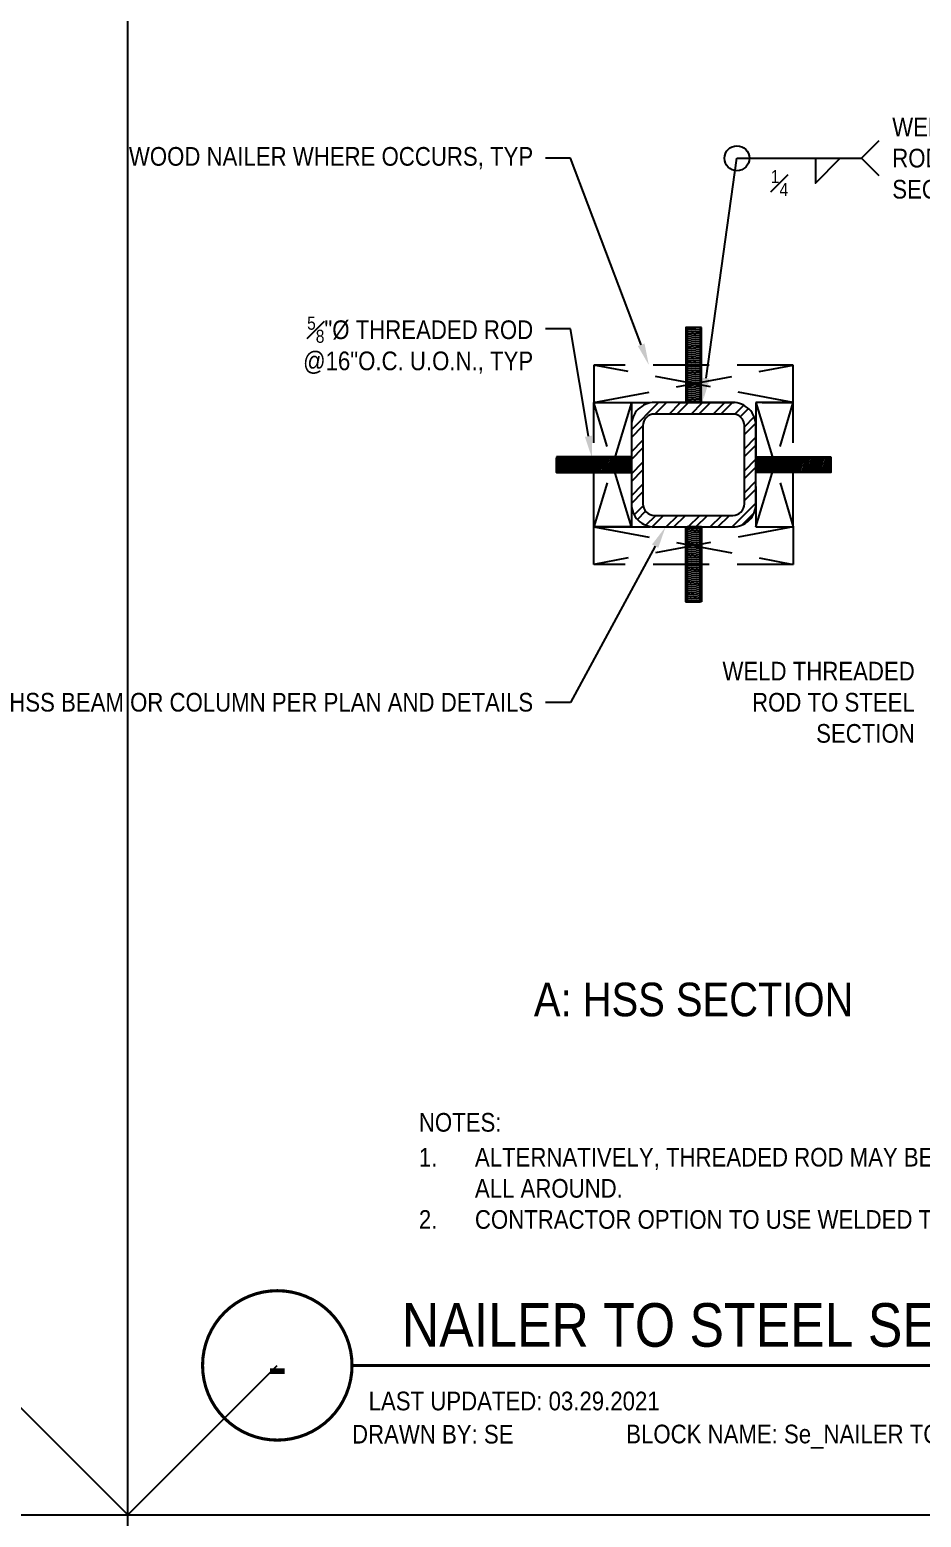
# Model space of a CAD drawing. Header units: inches. Extents: x -16404 to 14624, y -1591 to 16152.
# Drawn here: x -7960.2 to -7924.4, y 7951.9 to 8011.6 of the extents above; entities that cross this region are included whole.
import ezdxf
from ezdxf import colors
from ezdxf.entities.mleader import LeaderData, LeaderLine
from ezdxf.enums import TextEntityAlignment as Align
from ezdxf.math import Vec2, Vec3

# ---------------------------------------------------------------- set-up
doc = ezdxf.new("R2010")
doc.units = ezdxf.units.IN
doc.header["$LTSCALE"] = 24
doc.header["$MEASUREMENT"] = 0
doc.linetypes.add('DASHED2', pattern=[0.375, 0.25, -0.125])
doc.linetypes.add('HIDDEN2', pattern=[0.1875, 0.125, -0.0625])
doc.layers.get('0').update_dxf_attribs({"linetype": 'CONTINUOUS'})
for name, color, linetype, plot in [('DESIGNER COMMENTS', 221, 'CONTINUOUS', False), ('S-ANNO-GRID-NONPLOT', 251, 'CONTINUOUS', False), ('S-ANNO-NONPLOT', 253, 'CONTINUOUS', False)]:
    doc.layers.add(name, color=color, linetype=linetype, plot=plot)
for name, color, linetype in [('S-ANNO-NOTE', 4, 'CONTINUOUS'), ('S-BOLT', 2, 'CONTINUOUS'), ('S-STEEL', 4, 'CONTINUOUS'), ('S-TYP DETAIL BLOCKS', 1, 'CONTINUOUS'), ('S-WOOD', 3, 'CONTINUOUS')]:
    doc.layers.add(name, color=color, linetype=linetype)
doc.layers.add('S-HATCH1', color=1, linetype='CONTINUOUS', transparency=0.5)
doc.styles.add('Arial', font='arial.ttf', dxfattribs={"width": 0.85})
pattern_1 = [(176, (16.39868, 41.596354), (-0.0054497, -0.0779347), [])]
pattern_2 = [(76, (11.283446, 35.85221), (-0.07580435, 0.01890015), [])]

# ---------------------------------------------------------------- blocks, each defined once
blk = doc.blocks.new('*U332')
at = {"const_width": 0.188}
for points in [[(-4.5, 0, -1), (4.5, 0, 3.732051)], [(-4.5, 0, 1), (4.5, 0, -3.732051)]]:
    blk.add_lwpolyline(points, format="xyb", dxfattribs=at)
blk.add_lwpolyline([(4.5, 0), (82.209, 0)], dxfattribs=at)
blk.add_circle((0, 0), 4.5)
at = {"style": 'Arial', "width": 0.85}
for tag, p in [('DWG_TITLE_1', (7.5, 6.188)), ('DWG_TITLE_2', (7.5, 2.438))]:
    blk.add_attdef(tag, text='', height=2.625, dxfattribs=at).set_placement(p, align=Align.MIDDLE_LEFT)
blk.add_attdef('#', text='', height=3, dxfattribs=at).set_placement((0, 0), align=Align.MIDDLE_CENTER)
blk.add_attdef('SCALE', text='', height=1.125, dxfattribs=at).set_placement((81.084, -1.125), align=Align.TOP_RIGHT)
blk = doc.blocks.new('Se_24x36_DETAILS_GRID')
for p, q in [((15.5348, 7.6667), (15.5348, 15.3333)), ((15.5348, 7.6667), (16.0348, 8.1667)), ((7.7674, 7.6667), (15.5348, 7.6667)), ((15.5348, 7.6667), (23.3023, 7.6667)), ((15.5348, 0), (15.5348, 7.6667))]:
    blk.add_line(p, q)
at = {"linetype": 'DASHED2', "ltscale": 0.5}
blk.add_line((15.5348, 7.6667), (15.0348, 8.1667), dxfattribs=at)
blk = doc.blocks.new('HSS5x5x0-5')
at = {"layer": 'S-HATCH1'}
h = blk.add_hatch(dxfattribs=at)
h.set_pattern_fill('STEEL', color=256, scale=5, style=0)
h.set_pattern_definition([(45, (-834.34226, -599.90463), (-0.44194174, 0.44194174), []), (45, (-834.34226, -599.59213), (-0.44194174, 0.44194174), [])])
edge = h.paths.add_edge_path(flags=16)
edge.add_line((-1.57, -2.035), (1.57, -2.035))
edge.add_arc((1.57, -1.57), 0.465, 270, 360)
edge.add_line((2.035, -1.57), (2.035, 1.57))
edge.add_arc((1.57, 1.57), 0.465, 0, 90)
edge.add_line((1.57, 2.035), (-1.57, 2.035))
edge.add_arc((-1.57, 1.57), 0.465, 90, 180)
edge.add_line((-2.035, 1.57), (-2.035, -1.57))
edge.add_arc((-1.57, -1.57), 0.465, 180, 270)
edge = h.paths.add_edge_path()
edge.add_line((-1.57, -2.5), (1.57, -2.5))
edge.add_arc((1.57, -1.57), 0.93, 270, 360)
edge.add_line((2.5, -1.57), (2.5, 1.57))
edge.add_arc((1.57, 1.57), 0.93, 0, 90)
edge.add_line((1.57, 2.5), (-1.57, 2.5))
edge.add_arc((-1.57, 1.57), 0.93, 90, 180)
edge.add_line((-2.5, 1.57), (-2.5, -1.57))
edge.add_arc((-1.57, -1.57), 0.93, 180, 270)
at = {"layer": 'S-STEEL'}
for points in [[(-1.57, -2.5), (1.57, -2.5, 0.414214), (2.5, -1.57), (2.5, 1.57, 0.414214), (1.57, 2.5), (-1.57, 2.5, 0.414214), (-2.5, 1.57), (-2.5, -1.57, 0.414214)], [(-1.57, -2.035), (1.57, -2.035, 0.414214), (2.035, -1.57), (2.035, 1.57, 0.414214), (1.57, 2.035), (-1.57, 2.035, 0.414214), (-2.035, 1.57), (-2.035, -1.57, 0.414214)]]:
    blk.add_lwpolyline(points, format="xyb", close=True, dxfattribs=at)
blk = doc.blocks.new('Se_NAILER TO STEEL SECTION CONNECTION')
at = {"layer": 'S-HATCH1'}
h = blk.add_hatch(dxfattribs=at)
h.set_pattern_fill('LINE', color=256, scale=0.625, angle=176)
h.set_pattern_definition(pattern_1)
h.paths.add_polyline_path([(16.466, 38.667), (16.399, 38.706), (16.466, 38.745), (16.399, 38.784), (16.466, 38.823), (16.399, 38.862), (16.466, 38.901), (16.399, 38.94), (16.466, 38.979), (16.399, 39.018), (16.466, 39.057), (16.399, 39.096), (16.466, 39.135), (16.399, 39.174), (16.466, 39.214), (16.399, 39.253), (16.466, 39.292), (16.399, 39.331), (16.466, 39.37), (16.399, 39.409), (16.466, 39.448), (16.399, 39.487), (16.466, 39.526), (16.399, 39.565), (16.466, 39.604), (16.399, 39.643), (16.466, 39.682), (16.399, 39.721), (16.466, 39.76), (16.399, 39.799), (16.466, 39.839), (16.399, 39.878), (16.466, 39.917), (16.399, 39.956), (16.466, 39.995), (16.399, 40.034), (16.466, 40.073), (16.399, 40.112), (16.466, 40.151), (16.399, 40.19), (16.466, 40.229), (16.399, 40.268), (16.466, 40.307), (16.399, 40.346), (16.466, 40.385), (16.399, 40.424), (16.466, 40.464), (16.399, 40.503), (16.466, 40.542), (16.399, 40.581), (16.466, 40.62), (16.399, 40.659), (16.466, 40.698), (16.399, 40.737), (16.466, 40.776), (16.399, 40.815), (16.466, 40.854), (16.399, 40.893), (16.466, 40.932), (16.399, 40.971), (16.466, 41.01), (16.399, 41.049), (16.466, 41.089), (16.399, 41.128), (16.466, 41.167), (16.399, 41.206), (16.466, 41.245), (16.399, 41.284), (16.466, 41.323), (16.399, 41.362), (16.466, 41.401), (16.399, 41.44), (16.466, 41.479), (16.399, 41.518), (16.466, 41.557), (16.399, 41.596), (16.466, 41.635), (16.399, 41.674), (16.96, 41.674), (17.028, 41.635), (16.96, 41.596), (17.028, 41.557), (16.96, 41.518), (17.028, 41.479), (16.96, 41.44), (17.028, 41.401), (16.96, 41.362), (17.028, 41.323), (16.96, 41.284), (17.028, 41.245), (16.96, 41.206), (17.028, 41.167), (16.96, 41.128), (17.028, 41.089), (16.96, 41.049), (17.028, 41.01), (16.96, 40.971), (17.028, 40.932), (16.96, 40.893), (17.028, 40.854), (16.96, 40.815), (17.028, 40.776), (16.96, 40.737), (17.028, 40.698), (16.96, 40.659), (17.028, 40.62), (16.96, 40.581), (17.028, 40.542), (16.96, 40.503), (17.028, 40.464), (16.96, 40.424), (17.028, 40.385), (16.96, 40.346), (17.028, 40.307), (16.96, 40.268), (17.028, 40.229), (16.96, 40.19), (17.028, 40.151), (16.96, 40.112), (17.028, 40.073), (16.96, 40.034), (17.028, 39.995), (16.96, 39.956), (17.028, 39.917), (16.96, 39.878), (17.028, 39.839), (16.96, 39.799), (17.028, 39.76), (16.96, 39.721), (17.028, 39.682), (16.96, 39.643), (17.028, 39.604), (16.96, 39.565), (17.028, 39.526), (16.96, 39.487), (17.028, 39.448), (16.96, 39.409), (17.028, 39.37), (16.96, 39.331), (17.028, 39.292), (16.96, 39.253), (17.028, 39.214), (16.96, 39.174), (17.028, 39.135), (16.96, 39.096), (17.028, 39.057), (16.96, 39.018), (17.028, 38.979), (16.96, 38.94), (17.028, 38.901), (16.96, 38.862), (17.028, 38.823), (16.96, 38.784), (17.028, 38.745), (16.96, 38.706), (17.028, 38.667)])
h = blk.add_hatch(dxfattribs=at)
h.set_pattern_fill('LINE', color=256, scale=0.625, angle=76)
h.set_pattern_definition(pattern_2)
h.paths.add_polyline_path([(14.213, 35.92), (14.174, 35.852), (14.135, 35.92), (14.096, 35.852), (14.057, 35.92), (14.018, 35.852), (13.979, 35.92), (13.94, 35.852), (13.901, 35.92), (13.862, 35.852), (13.823, 35.92), (13.783, 35.852), (13.744, 35.92), (13.705, 35.852), (13.666, 35.92), (13.627, 35.852), (13.588, 35.92), (13.549, 35.852), (13.51, 35.92), (13.471, 35.852), (13.432, 35.92), (13.393, 35.852), (13.354, 35.92), (13.315, 35.852), (13.276, 35.92), (13.237, 35.852), (13.198, 35.92), (13.158, 35.852), (13.119, 35.92), (13.08, 35.852), (13.041, 35.92), (13.002, 35.852), (12.963, 35.92), (12.924, 35.852), (12.885, 35.92), (12.846, 35.852), (12.807, 35.92), (12.768, 35.852), (12.729, 35.92), (12.69, 35.852), (12.651, 35.92), (12.612, 35.852), (12.573, 35.92), (12.533, 35.852), (12.494, 35.92), (12.455, 35.852), (12.416, 35.92), (12.377, 35.852), (12.338, 35.92), (12.299, 35.852), (12.26, 35.92), (12.221, 35.852), (12.182, 35.92), (12.143, 35.852), (12.104, 35.92), (12.065, 35.852), (12.026, 35.92), (11.987, 35.852), (11.948, 35.92), (11.908, 35.852), (11.869, 35.92), (11.83, 35.852), (11.791, 35.92), (11.752, 35.852), (11.713, 35.92), (11.674, 35.852), (11.635, 35.92), (11.596, 35.852), (11.557, 35.92), (11.518, 35.852), (11.479, 35.92), (11.44, 35.852), (11.401, 35.92), (11.362, 35.852), (11.323, 35.92), (11.283, 35.852), (11.244, 35.92), (11.205, 35.852), (11.205, 36.413), (11.244, 36.481), (11.283, 36.413), (11.323, 36.481), (11.362, 36.413), (11.401, 36.481), (11.44, 36.413), (11.479, 36.481), (11.518, 36.413), (11.557, 36.481), (11.596, 36.413), (11.635, 36.481), (11.674, 36.413), (11.713, 36.481), (11.752, 36.413), (11.791, 36.481), (11.83, 36.413), (11.869, 36.481), (11.908, 36.413), (11.948, 36.481), (11.987, 36.413), (12.026, 36.481), (12.065, 36.413), (12.104, 36.481), (12.143, 36.413), (12.182, 36.481), (12.221, 36.413), (12.26, 36.481), (12.299, 36.413), (12.338, 36.481), (12.377, 36.413), (12.416, 36.481), (12.455, 36.413), (12.494, 36.481), (12.533, 36.413), (12.573, 36.481), (12.612, 36.413), (12.651, 36.481), (12.69, 36.413), (12.729, 36.481), (12.768, 36.413), (12.807, 36.481), (12.846, 36.413), (12.885, 36.481), (12.924, 36.413), (12.963, 36.481), (13.002, 36.413), (13.041, 36.481), (13.08, 36.413), (13.119, 36.481), (13.158, 36.413), (13.198, 36.481), (13.237, 36.413), (13.276, 36.481), (13.315, 36.413), (13.354, 36.481), (13.393, 36.413), (13.432, 36.481), (13.471, 36.413), (13.51, 36.481), (13.549, 36.413), (13.588, 36.481), (13.627, 36.413), (13.666, 36.481), (13.705, 36.413), (13.744, 36.481), (13.783, 36.413), (13.823, 36.481), (13.862, 36.413), (13.901, 36.481), (13.94, 36.413), (13.979, 36.481), (14.018, 36.413), (14.057, 36.481), (14.096, 36.413), (14.135, 36.481), (14.174, 36.413), (14.213, 36.481)])
h = blk.add_hatch(dxfattribs=at)
h.set_pattern_fill('LINE', color=256, scale=0.625, angle=76)
h.set_pattern_definition(pattern_2)
h.paths.add_polyline_path([(19.213, 35.92), (19.252, 35.852), (19.291, 35.92), (19.33, 35.852), (19.369, 35.92), (19.408, 35.852), (19.448, 35.92), (19.487, 35.852), (19.526, 35.92), (19.565, 35.852), (19.604, 35.92), (19.643, 35.852), (19.682, 35.92), (19.721, 35.852), (19.76, 35.92), (19.799, 35.852), (19.838, 35.92), (19.877, 35.852), (19.916, 35.92), (19.955, 35.852), (19.994, 35.92), (20.033, 35.852), (20.073, 35.92), (20.112, 35.852), (20.151, 35.92), (20.19, 35.852), (20.229, 35.92), (20.268, 35.852), (20.307, 35.92), (20.346, 35.852), (20.385, 35.92), (20.424, 35.852), (20.463, 35.92), (20.502, 35.852), (20.541, 35.92), (20.58, 35.852), (20.619, 35.92), (20.658, 35.852), (20.698, 35.92), (20.737, 35.852), (20.776, 35.92), (20.815, 35.852), (20.854, 35.92), (20.893, 35.852), (20.932, 35.92), (20.971, 35.852), (21.01, 35.92), (21.049, 35.852), (21.088, 35.92), (21.127, 35.852), (21.166, 35.92), (21.205, 35.852), (21.244, 35.92), (21.283, 35.852), (21.323, 35.92), (21.362, 35.852), (21.401, 35.92), (21.44, 35.852), (21.479, 35.92), (21.518, 35.852), (21.557, 35.92), (21.596, 35.852), (21.635, 35.92), (21.674, 35.852), (21.713, 35.92), (21.752, 35.852), (21.791, 35.92), (21.83, 35.852), (21.869, 35.92), (21.908, 35.852), (21.948, 35.92), (21.987, 35.852), (22.026, 35.92), (22.065, 35.852), (22.104, 35.92), (22.143, 35.852), (22.182, 35.92), (22.221, 35.852), (22.221, 36.413), (22.182, 36.481), (22.143, 36.413), (22.104, 36.481), (22.065, 36.413), (22.026, 36.481), (21.987, 36.413), (21.948, 36.481), (21.908, 36.413), (21.869, 36.481), (21.83, 36.413), (21.791, 36.481), (21.752, 36.413), (21.713, 36.481), (21.674, 36.413), (21.635, 36.481), (21.596, 36.413), (21.557, 36.481), (21.518, 36.413), (21.479, 36.481), (21.44, 36.413), (21.401, 36.481), (21.362, 36.413), (21.323, 36.481), (21.283, 36.413), (21.244, 36.481), (21.205, 36.413), (21.166, 36.481), (21.127, 36.413), (21.088, 36.481), (21.049, 36.413), (21.01, 36.481), (20.971, 36.413), (20.932, 36.481), (20.893, 36.413), (20.854, 36.481), (20.815, 36.413), (20.776, 36.481), (20.737, 36.413), (20.698, 36.481), (20.658, 36.413), (20.619, 36.481), (20.58, 36.413), (20.541, 36.481), (20.502, 36.413), (20.463, 36.481), (20.424, 36.413), (20.385, 36.481), (20.346, 36.413), (20.307, 36.481), (20.268, 36.413), (20.229, 36.481), (20.19, 36.413), (20.151, 36.481), (20.112, 36.413), (20.073, 36.481), (20.033, 36.413), (19.994, 36.481), (19.955, 36.413), (19.916, 36.481), (19.877, 36.413), (19.838, 36.481), (19.799, 36.413), (19.76, 36.481), (19.721, 36.413), (19.682, 36.481), (19.643, 36.413), (19.604, 36.481), (19.565, 36.413), (19.526, 36.481), (19.487, 36.413), (19.448, 36.481), (19.408, 36.413), (19.369, 36.481), (19.33, 36.413), (19.291, 36.481), (19.252, 36.413), (19.213, 36.481)])
h = blk.add_hatch(dxfattribs=at)
h.set_pattern_fill('LINE', color=256, scale=0.625, angle=176)
h.set_pattern_definition(pattern_1)
h.paths.add_polyline_path([(16.466, 33.667), (16.399, 33.628), (16.466, 33.589), (16.399, 33.549), (16.466, 33.51), (16.399, 33.471), (16.466, 33.432), (16.399, 33.393), (16.466, 33.354), (16.399, 33.315), (16.466, 33.276), (16.399, 33.237), (16.466, 33.198), (16.399, 33.159), (16.466, 33.12), (16.399, 33.081), (16.466, 33.042), (16.399, 33.003), (16.466, 32.964), (16.399, 32.924), (16.466, 32.885), (16.399, 32.846), (16.466, 32.807), (16.399, 32.768), (16.466, 32.729), (16.399, 32.69), (16.466, 32.651), (16.399, 32.612), (16.466, 32.573), (16.399, 32.534), (16.466, 32.495), (16.399, 32.456), (16.466, 32.417), (16.399, 32.378), (16.466, 32.339), (16.399, 32.299), (16.466, 32.26), (16.399, 32.221), (16.466, 32.182), (16.399, 32.143), (16.466, 32.104), (16.399, 32.065), (16.466, 32.026), (16.399, 31.987), (16.466, 31.948), (16.399, 31.909), (16.466, 31.87), (16.399, 31.831), (16.466, 31.792), (16.399, 31.753), (16.466, 31.714), (16.399, 31.674), (16.466, 31.635), (16.399, 31.596), (16.466, 31.557), (16.399, 31.518), (16.466, 31.479), (16.399, 31.44), (16.466, 31.401), (16.399, 31.362), (16.466, 31.323), (16.399, 31.284), (16.466, 31.245), (16.399, 31.206), (16.466, 31.167), (16.399, 31.128), (16.466, 31.089), (16.399, 31.049), (16.466, 31.01), (16.399, 30.971), (16.466, 30.932), (16.399, 30.893), (16.466, 30.854), (16.399, 30.815), (16.466, 30.776), (16.399, 30.737), (16.466, 30.698), (16.399, 30.659), (16.96, 30.659), (17.028, 30.698), (16.96, 30.737), (17.028, 30.776), (16.96, 30.815), (17.028, 30.854), (16.96, 30.893), (17.028, 30.932), (16.96, 30.971), (17.028, 31.01), (16.96, 31.049), (17.028, 31.089), (16.96, 31.128), (17.028, 31.167), (16.96, 31.206), (17.028, 31.245), (16.96, 31.284), (17.028, 31.323), (16.96, 31.362), (17.028, 31.401), (16.96, 31.44), (17.028, 31.479), (16.96, 31.518), (17.028, 31.557), (16.96, 31.596), (17.028, 31.635), (16.96, 31.674), (17.028, 31.714), (16.96, 31.753), (17.028, 31.792), (16.96, 31.831), (17.028, 31.87), (16.96, 31.909), (17.028, 31.948), (16.96, 31.987), (17.028, 32.026), (16.96, 32.065), (17.028, 32.104), (16.96, 32.143), (17.028, 32.182), (16.96, 32.221), (17.028, 32.26), (16.96, 32.299), (17.028, 32.339), (16.96, 32.378), (17.028, 32.417), (16.96, 32.456), (17.028, 32.495), (16.96, 32.534), (17.028, 32.573), (16.96, 32.612), (17.028, 32.651), (16.96, 32.69), (17.028, 32.729), (16.96, 32.768), (17.028, 32.807), (16.96, 32.846), (17.028, 32.885), (16.96, 32.924), (17.028, 32.964), (16.96, 33.003), (17.028, 33.042), (16.96, 33.081), (17.028, 33.12), (16.96, 33.159), (17.028, 33.198), (16.96, 33.237), (17.028, 33.276), (16.96, 33.315), (17.028, 33.354), (16.96, 33.393), (17.028, 33.432), (16.96, 33.471), (17.028, 33.51), (16.96, 33.549), (17.028, 33.589), (16.96, 33.628), (17.028, 33.667)])
at = {"layer": 'S-ANNO-NONPLOT'}
for points in [[(17.028, 41.674), (16.399, 41.674), (16.399, 38.667), (17.028, 38.667)], [(11.205, 36.481), (11.205, 35.852), (14.213, 35.852), (14.213, 36.481)], [(22.221, 36.481), (22.221, 35.852), (19.213, 35.852), (19.213, 36.481)], [(17.028, 30.659), (16.399, 30.659), (16.399, 33.667), (17.028, 33.667)]]:
    blk.add_lwpolyline(points, close=True, dxfattribs=at)
at = {"layer": 'S-ANNO-NOTE'}
for points in [[(24.157, 47.767), (23.45, 48.475), (24.157, 49.182)], [(21.6, 48.475), (21.6, 47.475), (22.6, 48.475)]]:
    blk.add_lwpolyline(points, dxfattribs=at)
blk.add_circle((18.45, 48.475), 0.5, dxfattribs=at)
at = {"layer": 'S-BOLT', "color": 2}
for points in [[(16.466, 38.667), (16.466, 38.667), (16.399, 38.706), (16.466, 38.745), (16.399, 38.784), (16.466, 38.823), (16.399, 38.862), (16.466, 38.901), (16.399, 38.94), (16.466, 38.979), (16.399, 39.018), (16.466, 39.057), (16.399, 39.096), (16.466, 39.135), (16.399, 39.174), (16.466, 39.214), (16.399, 39.253), (16.466, 39.292), (16.399, 39.331), (16.466, 39.37), (16.399, 39.409), (16.466, 39.448), (16.399, 39.487), (16.466, 39.526), (16.399, 39.565), (16.466, 39.604), (16.399, 39.643), (16.466, 39.682), (16.399, 39.721), (16.466, 39.76), (16.399, 39.799), (16.466, 39.839), (16.399, 39.878), (16.466, 39.917), (16.399, 39.956), (16.466, 39.995), (16.399, 40.034), (16.466, 40.073), (16.399, 40.112), (16.466, 40.151), (16.399, 40.19), (16.466, 40.229), (16.399, 40.268), (16.466, 40.307), (16.399, 40.346), (16.466, 40.385), (16.399, 40.424), (16.466, 40.464), (16.399, 40.503), (16.466, 40.542), (16.399, 40.581), (16.466, 40.62), (16.399, 40.659), (16.466, 40.698), (16.399, 40.737), (16.466, 40.776), (16.399, 40.815), (16.466, 40.854), (16.399, 40.893), (16.466, 40.932), (16.399, 40.971), (16.466, 41.01), (16.399, 41.049), (16.466, 41.089), (16.399, 41.128), (16.466, 41.167), (16.399, 41.206), (16.466, 41.245), (16.399, 41.284), (16.466, 41.323), (16.399, 41.362), (16.466, 41.401), (16.399, 41.44), (16.466, 41.479), (16.399, 41.518), (16.466, 41.557), (16.399, 41.596), (16.466, 41.635), (16.399, 41.674), (16.96, 41.674), (17.028, 41.635), (16.96, 41.596), (17.028, 41.557), (16.96, 41.518), (17.028, 41.479), (16.96, 41.44), (17.028, 41.401), (16.96, 41.362), (17.028, 41.323), (16.96, 41.284), (17.028, 41.245), (16.96, 41.206), (17.028, 41.167), (16.96, 41.128), (17.028, 41.089), (16.96, 41.049), (17.028, 41.01), (16.96, 40.971), (17.028, 40.932), (16.96, 40.893), (17.028, 40.854), (16.96, 40.815), (17.028, 40.776), (16.96, 40.737), (17.028, 40.698), (16.96, 40.659), (17.028, 40.62), (16.96, 40.581), (17.028, 40.542), (16.96, 40.503), (17.028, 40.464), (16.96, 40.424), (17.028, 40.385), (16.96, 40.346), (17.028, 40.307), (16.96, 40.268), (17.028, 40.229), (16.96, 40.19), (17.028, 40.151), (16.96, 40.112), (17.028, 40.073), (16.96, 40.034), (17.028, 39.995), (16.96, 39.956), (17.028, 39.917), (16.96, 39.878), (17.028, 39.839), (16.96, 39.799), (17.028, 39.76), (16.96, 39.721), (17.028, 39.682), (16.96, 39.643), (17.028, 39.604), (16.96, 39.565), (17.028, 39.526), (16.96, 39.487), (17.028, 39.448), (16.96, 39.409), (17.028, 39.37), (16.96, 39.331), (17.028, 39.292), (16.96, 39.253), (17.028, 39.214), (16.96, 39.174), (17.028, 39.135), (16.96, 39.096), (17.028, 39.057), (16.96, 39.018), (17.028, 38.979), (16.96, 38.94), (17.028, 38.901), (16.96, 38.862), (17.028, 38.823), (16.96, 38.784), (17.028, 38.745), (16.96, 38.706), (17.028, 38.667)], [(14.213, 35.92), (14.213, 35.92), (14.174, 35.852), (14.135, 35.92), (14.096, 35.852), (14.057, 35.92), (14.018, 35.852), (13.979, 35.92), (13.94, 35.852), (13.901, 35.92), (13.862, 35.852), (13.823, 35.92), (13.783, 35.852), (13.744, 35.92), (13.705, 35.852), (13.666, 35.92), (13.627, 35.852), (13.588, 35.92), (13.549, 35.852), (13.51, 35.92), (13.471, 35.852), (13.432, 35.92), (13.393, 35.852), (13.354, 35.92), (13.315, 35.852), (13.276, 35.92), (13.237, 35.852), (13.198, 35.92), (13.158, 35.852), (13.119, 35.92), (13.08, 35.852), (13.041, 35.92), (13.002, 35.852), (12.963, 35.92), (12.924, 35.852), (12.885, 35.92), (12.846, 35.852), (12.807, 35.92), (12.768, 35.852), (12.729, 35.92), (12.69, 35.852), (12.651, 35.92), (12.612, 35.852), (12.573, 35.92), (12.533, 35.852), (12.494, 35.92), (12.455, 35.852), (12.416, 35.92), (12.377, 35.852), (12.338, 35.92), (12.299, 35.852), (12.26, 35.92), (12.221, 35.852), (12.182, 35.92), (12.143, 35.852), (12.104, 35.92), (12.065, 35.852), (12.026, 35.92), (11.987, 35.852), (11.948, 35.92), (11.908, 35.852), (11.869, 35.92), (11.83, 35.852), (11.791, 35.92), (11.752, 35.852), (11.713, 35.92), (11.674, 35.852), (11.635, 35.92), (11.596, 35.852), (11.557, 35.92), (11.518, 35.852), (11.479, 35.92), (11.44, 35.852), (11.401, 35.92), (11.362, 35.852), (11.323, 35.92), (11.283, 35.852), (11.244, 35.92), (11.205, 35.852), (11.205, 36.413), (11.244, 36.481), (11.283, 36.413), (11.323, 36.481), (11.362, 36.413), (11.401, 36.481), (11.44, 36.413), (11.479, 36.481), (11.518, 36.413), (11.557, 36.481), (11.596, 36.413), (11.635, 36.481), (11.674, 36.413), (11.713, 36.481), (11.752, 36.413), (11.791, 36.481), (11.83, 36.413), (11.869, 36.481), (11.908, 36.413), (11.948, 36.481), (11.987, 36.413), (12.026, 36.481), (12.065, 36.413), (12.104, 36.481), (12.143, 36.413), (12.182, 36.481), (12.221, 36.413), (12.26, 36.481), (12.299, 36.413), (12.338, 36.481), (12.377, 36.413), (12.416, 36.481), (12.455, 36.413), (12.494, 36.481), (12.533, 36.413), (12.573, 36.481), (12.612, 36.413), (12.651, 36.481), (12.69, 36.413), (12.729, 36.481), (12.768, 36.413), (12.807, 36.481), (12.846, 36.413), (12.885, 36.481), (12.924, 36.413), (12.963, 36.481), (13.002, 36.413), (13.041, 36.481), (13.08, 36.413), (13.119, 36.481), (13.158, 36.413), (13.198, 36.481), (13.237, 36.413), (13.276, 36.481), (13.315, 36.413), (13.354, 36.481), (13.393, 36.413), (13.432, 36.481), (13.471, 36.413), (13.51, 36.481), (13.549, 36.413), (13.588, 36.481), (13.627, 36.413), (13.666, 36.481), (13.705, 36.413), (13.744, 36.481), (13.783, 36.413), (13.823, 36.481), (13.862, 36.413), (13.901, 36.481), (13.94, 36.413), (13.979, 36.481), (14.018, 36.413), (14.057, 36.481), (14.096, 36.413), (14.135, 36.481), (14.174, 36.413), (14.213, 36.481)], [(19.213, 35.92), (19.213, 35.92), (19.252, 35.852), (19.291, 35.92), (19.33, 35.852), (19.369, 35.92), (19.408, 35.852), (19.448, 35.92), (19.487, 35.852), (19.526, 35.92), (19.565, 35.852), (19.604, 35.92), (19.643, 35.852), (19.682, 35.92), (19.721, 35.852), (19.76, 35.92), (19.799, 35.852), (19.838, 35.92), (19.877, 35.852), (19.916, 35.92), (19.955, 35.852), (19.994, 35.92), (20.033, 35.852), (20.073, 35.92), (20.112, 35.852), (20.151, 35.92), (20.19, 35.852), (20.229, 35.92), (20.268, 35.852), (20.307, 35.92), (20.346, 35.852), (20.385, 35.92), (20.424, 35.852), (20.463, 35.92), (20.502, 35.852), (20.541, 35.92), (20.58, 35.852), (20.619, 35.92), (20.658, 35.852), (20.698, 35.92), (20.737, 35.852), (20.776, 35.92), (20.815, 35.852), (20.854, 35.92), (20.893, 35.852), (20.932, 35.92), (20.971, 35.852), (21.01, 35.92), (21.049, 35.852), (21.088, 35.92), (21.127, 35.852), (21.166, 35.92), (21.205, 35.852), (21.244, 35.92), (21.283, 35.852), (21.323, 35.92), (21.362, 35.852), (21.401, 35.92), (21.44, 35.852), (21.479, 35.92), (21.518, 35.852), (21.557, 35.92), (21.596, 35.852), (21.635, 35.92), (21.674, 35.852), (21.713, 35.92), (21.752, 35.852), (21.791, 35.92), (21.83, 35.852), (21.869, 35.92), (21.908, 35.852), (21.948, 35.92), (21.987, 35.852), (22.026, 35.92), (22.065, 35.852), (22.104, 35.92), (22.143, 35.852), (22.182, 35.92), (22.221, 35.852), (22.221, 36.413), (22.182, 36.481), (22.143, 36.413), (22.104, 36.481), (22.065, 36.413), (22.026, 36.481), (21.987, 36.413), (21.948, 36.481), (21.908, 36.413), (21.869, 36.481), (21.83, 36.413), (21.791, 36.481), (21.752, 36.413), (21.713, 36.481), (21.674, 36.413), (21.635, 36.481), (21.596, 36.413), (21.557, 36.481), (21.518, 36.413), (21.479, 36.481), (21.44, 36.413), (21.401, 36.481), (21.362, 36.413), (21.323, 36.481), (21.283, 36.413), (21.244, 36.481), (21.205, 36.413), (21.166, 36.481), (21.127, 36.413), (21.088, 36.481), (21.049, 36.413), (21.01, 36.481), (20.971, 36.413), (20.932, 36.481), (20.893, 36.413), (20.854, 36.481), (20.815, 36.413), (20.776, 36.481), (20.737, 36.413), (20.698, 36.481), (20.658, 36.413), (20.619, 36.481), (20.58, 36.413), (20.541, 36.481), (20.502, 36.413), (20.463, 36.481), (20.424, 36.413), (20.385, 36.481), (20.346, 36.413), (20.307, 36.481), (20.268, 36.413), (20.229, 36.481), (20.19, 36.413), (20.151, 36.481), (20.112, 36.413), (20.073, 36.481), (20.033, 36.413), (19.994, 36.481), (19.955, 36.413), (19.916, 36.481), (19.877, 36.413), (19.838, 36.481), (19.799, 36.413), (19.76, 36.481), (19.721, 36.413), (19.682, 36.481), (19.643, 36.413), (19.604, 36.481), (19.565, 36.413), (19.526, 36.481), (19.487, 36.413), (19.448, 36.481), (19.408, 36.413), (19.369, 36.481), (19.33, 36.413), (19.291, 36.481), (19.252, 36.413), (19.213, 36.481)], [(16.466, 33.667), (16.466, 33.667), (16.399, 33.628), (16.466, 33.589), (16.399, 33.549), (16.466, 33.51), (16.399, 33.471), (16.466, 33.432), (16.399, 33.393), (16.466, 33.354), (16.399, 33.315), (16.466, 33.276), (16.399, 33.237), (16.466, 33.198), (16.399, 33.159), (16.466, 33.12), (16.399, 33.081), (16.466, 33.042), (16.399, 33.003), (16.466, 32.964), (16.399, 32.924), (16.466, 32.885), (16.399, 32.846), (16.466, 32.807), (16.399, 32.768), (16.466, 32.729), (16.399, 32.69), (16.466, 32.651), (16.399, 32.612), (16.466, 32.573), (16.399, 32.534), (16.466, 32.495), (16.399, 32.456), (16.466, 32.417), (16.399, 32.378), (16.466, 32.339), (16.399, 32.299), (16.466, 32.26), (16.399, 32.221), (16.466, 32.182), (16.399, 32.143), (16.466, 32.104), (16.399, 32.065), (16.466, 32.026), (16.399, 31.987), (16.466, 31.948), (16.399, 31.909), (16.466, 31.87), (16.399, 31.831), (16.466, 31.792), (16.399, 31.753), (16.466, 31.714), (16.399, 31.674), (16.466, 31.635), (16.399, 31.596), (16.466, 31.557), (16.399, 31.518), (16.466, 31.479), (16.399, 31.44), (16.466, 31.401), (16.399, 31.362), (16.466, 31.323), (16.399, 31.284), (16.466, 31.245), (16.399, 31.206), (16.466, 31.167), (16.399, 31.128), (16.466, 31.089), (16.399, 31.049), (16.466, 31.01), (16.399, 30.971), (16.466, 30.932), (16.399, 30.893), (16.466, 30.854), (16.399, 30.815), (16.466, 30.776), (16.399, 30.737), (16.466, 30.698), (16.399, 30.659), (16.96, 30.659), (17.028, 30.698), (16.96, 30.737), (17.028, 30.776), (16.96, 30.815), (17.028, 30.854), (16.96, 30.893), (17.028, 30.932), (16.96, 30.971), (17.028, 31.01), (16.96, 31.049), (17.028, 31.089), (16.96, 31.128), (17.028, 31.167), (16.96, 31.206), (17.028, 31.245), (16.96, 31.284), (17.028, 31.323), (16.96, 31.362), (17.028, 31.401), (16.96, 31.44), (17.028, 31.479), (16.96, 31.518), (17.028, 31.557), (16.96, 31.596), (17.028, 31.635), (16.96, 31.674), (17.028, 31.714), (16.96, 31.753), (17.028, 31.792), (16.96, 31.831), (17.028, 31.87), (16.96, 31.909), (17.028, 31.948), (16.96, 31.987), (17.028, 32.026), (16.96, 32.065), (17.028, 32.104), (16.96, 32.143), (17.028, 32.182), (16.96, 32.221), (17.028, 32.26), (16.96, 32.299), (17.028, 32.339), (16.96, 32.378), (17.028, 32.417), (16.96, 32.456), (17.028, 32.495), (16.96, 32.534), (17.028, 32.573), (16.96, 32.612), (17.028, 32.651), (16.96, 32.69), (17.028, 32.729), (16.96, 32.768), (17.028, 32.807), (16.96, 32.846), (17.028, 32.885), (16.96, 32.924), (17.028, 32.964), (16.96, 33.003), (17.028, 33.042), (16.96, 33.081), (17.028, 33.12), (16.96, 33.159), (17.028, 33.198), (16.96, 33.237), (17.028, 33.276), (16.96, 33.315), (17.028, 33.354), (16.96, 33.393), (17.028, 33.432), (16.96, 33.471), (17.028, 33.51), (16.96, 33.549), (17.028, 33.589), (16.96, 33.628), (17.028, 33.667)]]:
    blk.add_lwpolyline(points, close=True, dxfattribs=at)
at = {"layer": 'S-BOLT'}
for points in [[(16.457, 38.667), (16.457, 38.917), (16.207, 38.667), (16.457, 38.667)], [(16.969, 38.667), (16.969, 38.917), (17.219, 38.667), (16.969, 38.667)], [(14.213, 36.423), (13.963, 36.423), (14.213, 36.673), (14.213, 36.423)], [(19.213, 36.423), (19.463, 36.423), (19.213, 36.673), (19.213, 36.423)], [(14.213, 35.911), (13.963, 35.911), (14.213, 35.661), (14.213, 35.911)], [(19.213, 35.911), (19.463, 35.911), (19.213, 35.661), (19.213, 35.911)], [(16.457, 33.667), (16.457, 33.417), (16.207, 33.667), (16.457, 33.667)], [(16.969, 33.667), (16.969, 33.417), (17.219, 33.667), (16.969, 33.667)]]:
    blk.add_solid(points, dxfattribs=at)
at = {"layer": 'S-WOOD', "color": 2, "linetype": 'HIDDEN2', "ltscale": 0.75}
for points in [[(12.713, 38.667), (20.713, 38.667), (20.713, 40.167), (12.713, 40.167)], [(14.213, 38.667), (14.213, 33.667), (12.713, 33.667), (12.713, 38.667)], [(19.213, 38.667), (19.213, 33.667), (20.713, 33.667), (20.713, 38.667)], [(12.713, 33.667), (20.713, 33.667), (20.713, 32.167), (12.713, 32.167)]]:
    blk.add_lwpolyline(points, close=True, dxfattribs=at)
at = {"layer": 'S-WOOD', "color": 1, "linetype": 'HIDDEN2', "ltscale": 0.75}
for points in [[(20.713, 38.667), (12.713, 40.167)], [(12.713, 38.667), (20.713, 40.167)], [(14.213, 33.667), (12.713, 38.667)], [(14.213, 38.667), (12.713, 33.667)], [(19.213, 33.667), (20.713, 38.667)], [(19.213, 38.667), (20.713, 33.667)], [(20.713, 33.667), (12.713, 32.167)], [(12.713, 33.667), (20.713, 32.167)]]:
    blk.add_lwpolyline(points, dxfattribs=at)
at = {"layer": 'S-STEEL'}
blk.add_blockref('HSS5x5x0-5', (16.713, 36.167), dxfattribs=at)
at = {"layer": 'DESIGNER COMMENTS', "char_height": 0.75, "style": 'Arial'}
for s, insert, width, attachment_point in [('\\A1;LAST UPDATED: 03.29.2021', (3.667, -1.054), 11.64731, 1), ('\\A1;DRAWN BY: SE', (3, -2.387), 8.32327, 1), ('\\A1;BLOCK NAME: Se_NAILER TO STEEL SECTION CONNECTION', (27.07, -2.863), 26.06368, 5)]:
    blk.add_mtext(s, dxfattribs=dict(at, insert=insert, width=width, attachment_point=attachment_point))
at = {"layer": 'S-ANNO-NOTE', "char_height": 0.75, "style": 'Arial'}
for s, insert, width, attachment_point in [('WELD THREADED ROD TO STEEL SECTION', (24.685, 48.475), 8.44258, 4), ('\\A1;{\\H0.7x;\\S1#4;}', (19.813, 48.002), 1.39355, 1), ('WELD THREADED ROD TO STEEL SECTION', (25.589, 26.624), 8.10079, 6), ('\\A1;NOTES:\\P\\pi-2.25,l2.25,t2.25;1.^IALTERNATIVELY, THREADED ROD MAY BE WELDED WITH {\\H0.7x;\\S1#4;}" PARTIAL JOINT PENETRATION WELD ALL AROUND.\\P2.^ICONTRACTOR OPTION TO USE WELDED THREADED STUDS.', (5.683, 10.136), 45.86817, 1)]:
    blk.add_mtext(s, dxfattribs=dict(at, insert=insert, width=width, attachment_point=attachment_point))
at = {"layer": 'S-ANNO-NOTE', "color": 6, "insert": (16.713, 14), "char_height": 1.35, "width": 12.7088, "attachment_point": 8, "style": 'Arial'}
blk.add_mtext('A: HSS SECTION', dxfattribs=at)
at = {"layer": 'S-ANNO-NOTE'}
ml = blk.add_multileader_mtext('Standard', dxfattribs=at)
ml.set_content('\\A1;{\\C4;WOOD NAILER WHERE OCCURS, TYP}', color=256, style='Arial')
ml.set_leader_properties(color=2)
ml.build(insert=Vec2(0, 0))
ml.multileader.update_dxf_attribs({"dogleg_length": 0.36, "arrow_head_size": 0.875, "scale": 8})
ctx = ml.context
ctx.base_point, ctx.scale, ctx.char_height, ctx.arrow_head_size, ctx.landing_gap_size, ctx.plane_origin = Vec3(0.172, 48.475), 8, 0.75, 0.875, 0.5, Vec3(53.251, 346.809)
ctx.text_align_type = 2
notes = []
notes.append((ctx, [(0, (1, 1, 0), (11.771, 48.475), (-1, 0), 1, [(0, [(14.916, 40.167)], 0, [])])]))
ctx.mtext.insert, ctx.mtext.width, ctx.mtext.alignment, ctx.mtext.flow_direction = Vec3(10.271, 48.924), 9.6206, 3, 5
ml = blk.add_multileader_mtext('Standard', dxfattribs=at)
ml.set_content('', color=4, style='Arial')
ml.set_leader_properties(color=2)
ml.build(insert=Vec2(0, 0))
ml.multileader.update_dxf_attribs({"dogleg_length": 1.215, "arrow_head_size": 0.875, "scale": 8})
ctx = ml.context
ctx.base_point, ctx.scale, ctx.char_height, ctx.arrow_head_size, ctx.landing_gap_size, ctx.plane_origin = Vec3(23.45, 48.475), 8, 0.75, 0.875, 0.72, Vec3(13.42, 41.444)
notes.append((ctx, [(0, (1, 1, 0), (18.45, 48.475), (1, 0), 5, [(0, [(17.099, 38.774)], 0, [])])]))
ctx.mtext.insert, ctx.mtext.flow_direction = Vec3(24.17, 48.85), 5
ml = blk.add_multileader_mtext('Standard', dxfattribs=at)
ml.set_content('\\A1;{\\H0.7x;\\C4;\\S5#8;\\H1.42857x;"%%C THREADED ROD\\P@16"O.C. U.O.N., TYP}', color=256, style='Arial')
ml.set_leader_properties(color=2)
ml.build(insert=Vec2(0, 0))
ml.multileader.update_dxf_attribs({"dogleg_length": 0.36, "arrow_head_size": 0.875, "scale": 8})
ctx = ml.context
ctx.base_point, ctx.scale, ctx.char_height, ctx.arrow_head_size, ctx.landing_gap_size, ctx.plane_origin = Vec3(0.621, 41.628), 8, 0.75, 0.875, 0.5, Vec3(53.251, 339.963)
ctx.text_align_type = 2
notes.append((ctx, [(0, (1, 1, 0), (11.771, 41.628), (-1, 0), 1, [(0, [(12.631, 36.447)], 0, [])])]))
ctx.mtext.insert, ctx.mtext.width, ctx.mtext.alignment, ctx.mtext.flow_direction = Vec3(10.271, 42.113), 10.93061, 3, 5
ml = blk.add_multileader_mtext('Standard', dxfattribs=at)
ml.set_content('\\A1;{\\C4;HSS BEAM OR COLUMN PER PLAN AND DETAILS}', color=256, style='Arial')
ml.set_leader_properties(color=2)
ml.build(insert=Vec2(0, 0))
ml.multileader.update_dxf_attribs({"dogleg_length": 0.36, "arrow_head_size": 0.875, "scale": 8})
ctx = ml.context
ctx.base_point, ctx.scale, ctx.char_height, ctx.arrow_head_size, ctx.landing_gap_size, ctx.plane_origin = Vec3(1.377, 26.624), 8, 0.75, 0.875, 0.5, Vec3(53.251, 326.622)
ctx.text_align_type = 2
notes.append((ctx, [(0, (1, 1, 0), (11.771, 26.624), (-1, 0), 1, [(0, [(15.585, 33.667)], 0, [])])]))
ctx.mtext.insert, ctx.mtext.width, ctx.mtext.alignment, ctx.mtext.flow_direction = Vec3(10.271, 27.005), 9.68463, 3, 5
for ctx, leaders in notes:
    for number, flags, end, landing, length, lines in leaders:
        leader = LeaderData()
        leader.index, (leader.has_last_leader_line, leader.has_dogleg_vector, leader.attachment_direction) = number, flags
        leader.last_leader_point, leader.dogleg_vector, leader.dogleg_length = Vec3(end), Vec3(landing), length
        for number, points, colour, breaks in lines:
            line = LeaderLine()
            line.index, line.vertices, line.color, line.breaks = number, Vec3.list(points), colors.encode_raw_color(colour), breaks
            leader.lines.append(line)
        ctx.leaders.append(leader)

msp = doc.modelspace()

# ---------------------------------------------------------------- block references
at = {"layer": 'S-ANNO-GRID-NONPLOT', "xscale": 12, "yscale": 12, "zscale": 12}
msp.add_blockref('Se_24x36_DETAILS_GRID', (-8142.69501, 7860), dxfattribs=at)
at = {"layer": 'S-ANNO-NOTE', "xscale": 0.6666666666666666, "yscale": 0.6666666666666666, "zscale": 0.6666666666666666}
msp.add_blockref('*U332', (-7950.27681, 7958), dxfattribs=at).add_auto_attribs({'#': '-', 'DWG_TITLE_2': 'NAILER TO STEEL SECTION CONNECTION', 'SCALE': 'SCALE: N.T.S.'})
at = {"layer": 'S-TYP DETAIL BLOCKS'}
msp.add_blockref('Se_NAILER TO STEEL SECTION CONNECTION', (-7950.27681, 7958), dxfattribs=at)

# ---------------------------------------------------------------- leaders
at = {"layer": 'S-ANNO-NOTE'}
ml = msp.add_multileader_mtext('Standard', dxfattribs=at)
ml.set_content('WOOD BEAM PER PLAN', color=4, style='Arial')
ml.set_leader_properties(color=2)
ml.build(insert=Vec2(0, 0))
ml.multileader.update_dxf_attribs({"dogleg_length": 0.36, "arrow_head_size": 0.875, "scale": 8})
ctx = ml.context
ctx.base_point, ctx.scale, ctx.char_height, ctx.arrow_head_size, ctx.landing_gap_size, ctx.plane_origin = Vec3(-8008.8242, 8010.06573), 8, 0.75, 0.875, 0.72, Vec3(-8055.79242, 11494.71386)
notes = []
notes.append((ctx, [(0, (1, 1, 0), (-8009.8242, 8010.06573), (1, 0), 1, [(0, [(-8025.48763, 8002.93532)], 0, [])])]))
ctx.mtext.insert, ctx.mtext.width, ctx.mtext.flow_direction = Vec3(-8008.1042, 8010.44073), 9.8009078, 5
ml = msp.add_multileader_mtext('Standard', dxfattribs=at)
ml.set_content('STEEL COLUMN PER PLAN', color=4, style='Arial')
ml.set_leader_properties(color=2)
ml.build(insert=Vec2(0, 0))
ml.multileader.update_dxf_attribs({"dogleg_length": 0.36, "arrow_head_size": 0.875, "scale": 8})
ctx = ml.context
ctx.base_point, ctx.scale, ctx.char_height, ctx.arrow_head_size, ctx.landing_gap_size, ctx.plane_origin = Vec3(-8008.8242, 7995.39358), 8, 0.75, 0.875, 0.72, Vec3(-8055.79242, 11480.04171)
notes.append((ctx, [(0, (1, 1, 0), (-8009.8242, 7995.39358), (1, 0), 1, [(0, [(-8016.99388, 7988.26318)], 0, [])])]))
ctx.mtext.insert, ctx.mtext.width, ctx.mtext.flow_direction = Vec3(-8008.1042, 7995.76858), 9.8009078, 5
ml = msp.add_multileader_mtext('Standard', dxfattribs=at)
ml.set_content('STEEL BEAM PER PLAN', color=4, style='Arial')
ml.set_leader_properties(color=2)
ml.build(insert=Vec2(0, 0))
ml.multileader.update_dxf_attribs({"dogleg_length": 0.36, "arrow_head_size": 0.875, "scale": 8})
ctx = ml.context
ctx.base_point, ctx.scale, ctx.char_height, ctx.arrow_head_size, ctx.landing_gap_size, ctx.plane_origin = Vec3(-8008.8242, 7990.69494), 8, 0.75, 0.875, 0.72, Vec3(-8055.79242, 11475.34307)
notes.append((ctx, [(0, (1, 1, 0), (-8009.8242, 7990.69494), (1, 0), 1, [(0, [(-8014.40349, 7986.13818)], 0, [])])]))
ctx.mtext.insert, ctx.mtext.width, ctx.mtext.flow_direction = Vec3(-8008.1042, 7991.06994), 9.8009078, 5
for ctx, leaders in notes:
    for number, flags, end, landing, length, lines in leaders:
        leader = LeaderData()
        leader.index, (leader.has_last_leader_line, leader.has_dogleg_vector, leader.attachment_direction) = number, flags
        leader.last_leader_point, leader.dogleg_vector, leader.dogleg_length = Vec3(end), Vec3(landing), length
        for number, points, colour, breaks in lines:
            line = LeaderLine()
            line.index, line.vertices, line.color, line.breaks = number, Vec3.list(points), colors.encode_raw_color(colour), breaks
            leader.lines.append(line)
        ctx.leaders.append(leader)

doc.saveas('drawing.dxf')
